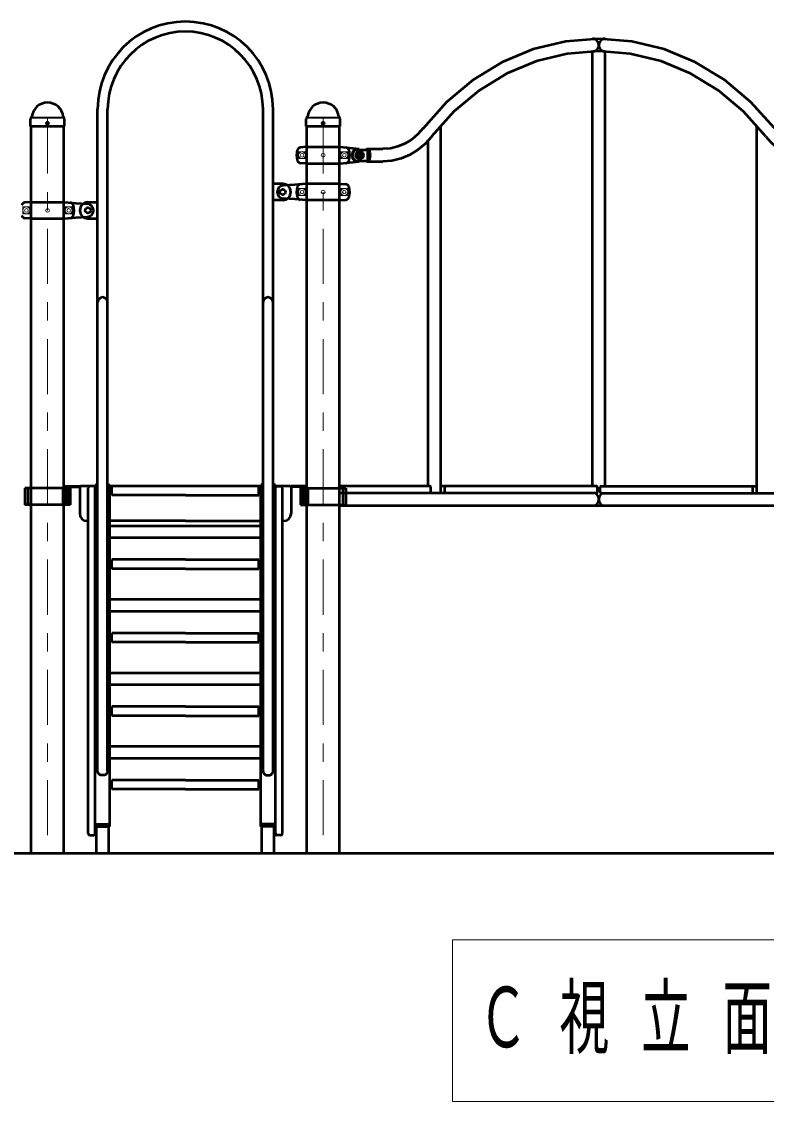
# Model space of a CAD drawing. Units: millimetres on the paper, scale 1:50. Extents: x -385 to 0, y -594 to 267.
# Drawn here: x -309.3 to -268.7, y -150.7 to -91.9 of the extents above; entities that cross this region are included whole.
import ezdxf

# ---------------------------------------------------------------- set-up
doc = ezdxf.new("R2010")
doc.units = ezdxf.units.MM
doc.linetypes.add('USER1', pattern=[4.5, 2.5, -2])
doc.linetypes.add('USER2', pattern=[6, 3, -1, 1, -1])
doc.layers.add('LY_1', color=140, linetype='Continuous', lineweight=50)
doc.styles.add('ＭＳ ゴシック', font='')
doc.styles.get('ＭＳ ゴシック').set_extended_font_data('MS Gothic')

msp = doc.modelspace()

# ---------------------------------------------------------------- linework, layer by layer
at = {"layer": 'LY_1'}
for p, q in [((-278.185, -117.175), (-278.185, -93.52)), ((-277.505, -117.175), (-277.505, -93.52)), ((-305.117, -107.175), (-305.117, -96.675)), ((-304.573, -107.175), (-304.573, -96.674)), ((-296.117, -107.175), (-296.117, -96.674)), ((-295.573, -107.175), (-295.573, -96.675)), ((-308.774, -97.584), (-308.765, -97.188)), ((-308.741, -97.13), (-308.719, -97.108)), ((-306.948, -97.13), (-306.97, -97.108)), ((-306.916, -97.584), (-306.924, -97.188)), ((-293.774, -97.584), (-293.765, -97.188)), ((-293.741, -97.13), (-293.719, -97.108)), ((-291.948, -97.13), (-291.97, -97.108)), ((-291.916, -97.584), (-291.924, -97.188)), ((-308.764, -97.594), (-308.774, -97.584)), ((-308.764, -97.594), (-306.925, -97.594)), ((-308.736, -137.175), (-308.736, -97.594)), ((-306.954, -137.175), (-306.954, -97.594)), ((-306.916, -97.584), (-306.925, -97.594)), ((-293.764, -97.594), (-293.774, -97.584)), ((-293.764, -97.594), (-291.925, -97.594)), ((-293.736, -137.175), (-293.736, -97.594)), ((-291.954, -137.175), (-291.954, -97.594)), ((-291.916, -97.584), (-291.925, -97.594)), ((-286.449, -117.555), (-286.449, -97.56)), ((-269.24, -117.555), (-269.24, -97.56)), ((-287.129, -117.175), (-287.129, -98.381)), ((-293.765, -98.725), (-294.08, -98.752)), ((-293.765, -98.725), (-291.924, -98.725)), ((-291.924, -98.725), (-290.878, -98.826)), ((-291.016, -98.875), (-290.415, -98.875)), ((-290.942, -99.128), (-290.862, -99.082)), ((-290.942, -99.128), (-290.942, -99.221)), ((-290.942, -99.221), (-290.862, -99.267)), ((-290.862, -99.082), (-290.782, -99.128)), ((-290.862, -99.267), (-290.782, -99.221)), ((-290.782, -99.128), (-290.782, -99.221)), ((-290.43, -98.835), (-289.602, -98.835)), ((-290.415, -99.475), (-290.415, -98.875)), ((-293.765, -99.625), (-294.08, -99.597)), ((-293.765, -99.625), (-291.924, -99.625)), ((-291.925, -99.625), (-290.878, -99.523)), ((-291.016, -99.475), (-290.415, -99.475)), ((-290.43, -99.515), (-289.602, -99.515)), ((-295.045, -100.735), (-295.573, -100.735)), ((-294.395, -100.78), (-295.025, -100.826)), ((-293.765, -100.725), (-294.395, -100.78)), ((-291.925, -100.725), (-293.765, -100.725)), ((-291.925, -100.725), (-291.609, -100.752)), ((-295.045, -101.615), (-295.573, -101.615)), ((-294.395, -101.569), (-295.025, -101.523)), ((-293.765, -101.625), (-294.395, -101.569)), ((-291.925, -101.625), (-293.765, -101.625)), ((-291.925, -101.625), (-291.609, -101.597)), ((-308.765, -101.725), (-309.08, -101.752)), ((-308.765, -101.725), (-306.924, -101.725)), ((-306.925, -101.725), (-306.295, -101.78)), ((-306.295, -101.78), (-305.664, -101.826)), ((-305.645, -101.735), (-305.117, -101.735)), ((-308.765, -102.625), (-309.08, -102.597)), ((-308.765, -102.625), (-306.924, -102.625)), ((-306.925, -102.625), (-306.295, -102.569)), ((-306.295, -102.569), (-305.664, -102.523)), ((-305.645, -102.615), (-305.116, -102.615)), ((-305.117, -132.694), (-305.117, -107.175)), ((-304.573, -132.694), (-304.573, -107.175)), ((-296.117, -132.694), (-296.117, -107.175)), ((-295.573, -132.694), (-295.573, -107.175)), ((-309.081, -117.295), (-309.081, -118.195)), ((-306.608, -117.295), (-309.081, -117.295)), ((-308.915, -117.295), (-308.915, -118.195)), ((-307.01, -117.295), (-307.01, -118.195)), ((-306.954, -117.175), (-306.095, -117.175)), ((-306.954, -117.221), (-306.095, -117.221)), ((-306.823, -117.295), (-306.823, -118.195)), ((-306.764, -117.295), (-306.764, -118.195)), ((-306.608, -117.295), (-306.608, -118.195)), ((-306.095, -117.235), (-306.095, -118.675)), ((-305.245, -117.175), (-306.035, -117.175)), ((-305.625, -136.075), (-305.625, -117.275)), ((-305.245, -117.175), (-305.525, -117.175)), ((-305.245, -117.111), (-305.117, -117.111)), ((-305.245, -136.075), (-305.245, -117.111)), ((-304.573, -117.111), (-304.445, -117.111)), ((-304.445, -135.695), (-304.445, -117.111)), ((-296.245, -117.175), (-304.445, -117.175)), ((-304.345, -117.675), (-304.345, -117.175)), ((-296.345, -117.675), (-296.345, -117.175)), ((-296.117, -117.111), (-296.245, -117.111)), ((-296.245, -135.695), (-296.245, -117.111)), ((-295.445, -117.111), (-295.573, -117.111)), ((-295.445, -136.075), (-295.445, -117.111)), ((-295.445, -117.175), (-295.165, -117.175)), ((-294.655, -117.175), (-295.445, -117.175)), ((-295.065, -136.075), (-295.065, -117.275)), ((-293.736, -117.175), (-294.595, -117.175)), ((-293.736, -117.221), (-294.595, -117.221)), ((-294.595, -117.235), (-294.595, -118.675)), ((-294.081, -117.295), (-294.081, -118.195)), ((-294.081, -117.295), (-291.608, -117.295)), ((-293.925, -117.295), (-293.925, -118.195)), ((-293.866, -117.295), (-293.866, -118.195)), ((-293.679, -117.295), (-293.679, -118.195)), ((-287.048, -117.175), (-291.954, -117.175)), ((-291.775, -117.295), (-291.775, -118.195)), ((-291.608, -117.295), (-291.608, -118.195)), ((-286.988, -117.555), (-286.988, -117.235)), ((-277.97, -117.175), (-286.449, -117.175)), ((-286.225, -117.555), (-286.225, -117.235)), ((-277.91, -117.495), (-277.91, -117.235)), ((-277.779, -117.495), (-277.779, -117.235)), ((-277.719, -117.175), (-269.24, -117.175)), ((-269.464, -117.555), (-269.464, -117.235)), ((-300.345, -117.675), (-304.345, -117.675)), ((-300.345, -117.675), (-296.345, -117.675)), ((-277.97, -117.555), (-291.954, -117.555)), ((-277.719, -117.555), (-263.736, -117.555)), ((-306.608, -118.195), (-309.081, -118.195)), ((-294.081, -118.195), (-291.608, -118.195)), ((-291.954, -118.235), (-263.736, -118.235)), ((-305.625, -119.075), (-305.695, -119.075)), ((-300.345, -119.075), (-304.445, -119.075)), ((-300.345, -119.075), (-296.245, -119.075)), ((-295.065, -119.075), (-294.995, -119.075)), ((-304.445, -119.335), (-296.245, -119.335)), ((-304.445, -119.973), (-296.245, -119.973)), ((-300.345, -121.175), (-304.345, -121.175)), ((-304.345, -121.675), (-304.345, -121.175)), ((-300.345, -121.175), (-296.345, -121.175)), ((-296.345, -121.675), (-296.345, -121.175)), ((-300.345, -121.675), (-304.345, -121.675)), ((-300.345, -121.675), (-296.345, -121.675)), ((-304.445, -123.335), (-296.245, -123.335)), ((-304.445, -123.973), (-296.245, -123.973)), ((-300.345, -125.175), (-304.345, -125.175)), ((-304.345, -125.675), (-304.345, -125.175)), ((-300.345, -125.675), (-304.345, -125.675)), ((-300.345, -125.175), (-296.345, -125.175)), ((-300.345, -125.675), (-296.345, -125.675)), ((-296.345, -125.675), (-296.345, -125.175)), ((-304.445, -127.335), (-296.245, -127.335)), ((-304.445, -127.973), (-296.245, -127.973)), ((-300.345, -129.175), (-304.345, -129.175)), ((-304.345, -129.675), (-304.345, -129.175)), ((-300.345, -129.175), (-296.345, -129.175)), ((-296.345, -129.675), (-296.345, -129.175)), ((-300.345, -129.675), (-304.345, -129.675)), ((-300.345, -129.675), (-296.345, -129.675)), ((-304.445, -131.335), (-296.245, -131.335)), ((-304.445, -131.973), (-296.245, -131.973)), ((-300.345, -133.175), (-304.345, -133.175)), ((-304.345, -133.675), (-304.345, -133.175)), ((-300.345, -133.175), (-296.345, -133.175)), ((-296.345, -133.675), (-296.345, -133.175)), ((-300.345, -133.675), (-304.345, -133.675)), ((-300.345, -133.675), (-296.345, -133.675)), ((-305.245, -135.575), (-304.445, -135.575)), ((-305.245, -135.695), (-304.445, -135.695)), ((-305.185, -137.175), (-305.185, -135.695)), ((-304.505, -137.175), (-304.505, -135.695)), ((-295.445, -135.575), (-296.245, -135.575)), ((-295.445, -135.695), (-296.245, -135.695)), ((-296.185, -137.175), (-296.185, -135.695)), ((-295.505, -137.175), (-295.505, -135.695)), ((-305.525, -136.175), (-305.345, -136.175)), ((-295.165, -136.175), (-295.345, -136.175))]:
    msp.add_line(p, q, dxfattribs=at)
at = {"layer": 'LY_1', "color": 7, "lineweight": 13}
for p, q in [((-308.738, -97.164), (-306.951, -97.164)), ((-308.702, -97.094), (-306.99, -97.094)), ((-293.738, -97.164), (-291.951, -97.164)), ((-293.702, -97.094), (-291.99, -97.094)), ((-293.81, -98.99), (-294.179, -98.99)), ((-294.179, -99.359), (-294.179, -98.99)), ((-291.879, -98.99), (-291.51, -98.99)), ((-291.51, -99.359), (-291.51, -98.99)), ((-293.81, -99.359), (-294.179, -99.359)), ((-291.879, -99.359), (-291.51, -99.359)), ((-294.179, -101.359), (-294.179, -100.99)), ((-293.81, -100.99), (-294.179, -100.99)), ((-291.879, -100.99), (-291.51, -100.99)), ((-291.51, -101.359), (-291.51, -100.99)), ((-293.81, -101.359), (-294.179, -101.359)), ((-291.879, -101.359), (-291.51, -101.359)), ((-309.179, -102.359), (-309.179, -101.99)), ((-308.81, -101.99), (-309.179, -101.99)), ((-306.879, -101.99), (-306.51, -101.99)), ((-306.51, -102.359), (-306.51, -101.99)), ((-308.81, -102.359), (-309.179, -102.359)), ((-306.879, -102.359), (-306.51, -102.359)), ((-285.805, -141.856), (-285.805, -150.656)), ((-229.005, -141.856), (-285.805, -141.856)), ((-285.805, -150.656), (-229.005, -150.656))]:
    msp.add_line(p, q, dxfattribs=at)
at = {"layer": 'LY_1', "color": 7, "linetype": 'USER2', "lineweight": 13}
for p, q in [((-307.845, -97.175), (-307.845, -137.175)), ((-292.845, -97.175), (-292.845, -137.175))]:
    msp.add_line(p, q, dxfattribs=at)
at = {"layer": 'LY_1', "color": 7, "linetype": 'USER1', "lineweight": 13}
for p, q in [((-293.745, -98.745), (-293.745, -99.605)), ((-291.945, -98.745), (-291.945, -99.605))]:
    msp.add_line(p, q, dxfattribs=at)
at = {"layer": 'LY_1', "color": 7}
msp.add_line((-176.394, -137.175), (-315.958, -137.175), dxfattribs=at)
at = {"layer": 'LY_1'}
for points in [[(-268.293, -97.707), (-269.569, -96.282), (-271.013, -95.075), (-272.597, -94.109), (-274.287, -93.405), (-276.05, -92.978), (-277.849, -92.835), (-279.648, -92.979), (-281.41, -93.408), (-283.1, -94.113), (-284.683, -95.08), (-286.127, -96.288), (-287.402, -97.714)], [(-268.752, -98.153), (-269.967, -96.796), (-271.342, -95.647), (-272.849, -94.728), (-274.458, -94.058), (-276.136, -93.651), (-277.848, -93.515), (-279.561, -93.652), (-281.238, -94.06), (-282.847, -94.732), (-284.354, -95.652), (-285.728, -96.802), (-286.942, -98.159)], [(-287.397, -97.707), (-287.691, -98.037), (-288.024, -98.316), (-288.39, -98.539), (-288.78, -98.702), (-289.187, -98.801), (-289.602, -98.835)], [(-286.937, -98.152), (-287.292, -98.55), (-287.695, -98.888), (-288.137, -99.158), (-288.608, -99.355), (-289.1, -99.474), (-289.602, -99.515)], [(-268.752, -98.152), (-268.498, -98.449), (-268.217, -98.714), (-267.913, -98.945), (-267.589, -99.139), (-267.249, -99.294), (-266.896, -99.409), (-266.534, -99.483), (-266.168, -99.514), (-266.127, -99.514), (-266.087, -99.515)], [(-291.016, -98.875), (-291.051, -98.877), (-291.086, -98.885), (-291.119, -98.897), (-291.151, -98.915), (-291.18, -98.937), (-291.206, -98.962), (-291.229, -98.992), (-291.249, -99.025), (-291.264, -99.06), (-291.276, -99.097), (-291.282, -99.135), (-291.285, -99.175), (-291.282, -99.214), (-291.276, -99.252), (-291.264, -99.289), (-291.249, -99.325), (-291.229, -99.357), (-291.206, -99.387), (-291.18, -99.413), (-291.151, -99.434), (-291.119, -99.452), (-291.086, -99.464), (-291.051, -99.472), (-291.016, -99.475)], [(-290.988, -98.875), (-291.023, -98.877), (-291.057, -98.885), (-291.09, -98.897), (-291.122, -98.915), (-291.151, -98.937), (-291.177, -98.962), (-291.201, -98.992), (-291.22, -99.025), (-291.236, -99.06), (-291.247, -99.097), (-291.254, -99.135), (-291.256, -99.175), (-291.254, -99.214), (-291.247, -99.252), (-291.236, -99.289), (-291.22, -99.325), (-291.201, -99.357), (-291.177, -99.387), (-291.151, -99.413), (-291.122, -99.434), (-291.09, -99.452), (-291.057, -99.464), (-291.023, -99.472), (-290.988, -99.475)], [(-290.501, -99.475), (-290.482, -99.493), (-290.463, -99.506), (-290.442, -99.513), (-290.422, -99.514), (-290.402, -99.509), (-290.382, -99.497), (-290.363, -99.48), (-290.345, -99.457), (-290.329, -99.429), (-290.314, -99.396), (-290.302, -99.359), (-290.292, -99.319), (-290.285, -99.276), (-290.28, -99.232), (-290.278, -99.186), (-290.278, -99.14), (-290.282, -99.095), (-290.288, -99.051), (-290.297, -99.01), (-290.308, -98.971), (-290.321, -98.936), (-290.336, -98.906), (-290.353, -98.88), (-290.372, -98.86), (-290.391, -98.845), (-290.412, -98.837), (-290.432, -98.835), (-290.453, -98.838), (-290.473, -98.848), (-290.492, -98.864), (-290.497, -98.869), (-290.501, -98.875)], [(-304.573, -132.694), (-304.575, -132.723), (-304.582, -132.751), (-304.593, -132.778), (-304.609, -132.804), (-304.629, -132.828), (-304.652, -132.849), (-304.679, -132.868), (-304.709, -132.884), (-304.74, -132.897), (-304.774, -132.906), (-304.809, -132.912), (-304.845, -132.913), (-304.88, -132.912), (-304.915, -132.906), (-304.949, -132.897), (-304.981, -132.884), (-305.01, -132.868), (-305.037, -132.849), (-305.06, -132.828), (-305.08, -132.804), (-305.096, -132.778), (-305.107, -132.751), (-305.114, -132.723), (-305.117, -132.694)], [(-296.117, -132.694), (-296.114, -132.723), (-296.107, -132.751), (-296.096, -132.778), (-296.08, -132.804), (-296.06, -132.828), (-296.037, -132.849), (-296.01, -132.868), (-295.981, -132.884), (-295.949, -132.897), (-295.915, -132.906), (-295.88, -132.912), (-295.845, -132.913), (-295.809, -132.912), (-295.774, -132.906), (-295.74, -132.897), (-295.709, -132.884), (-295.679, -132.868), (-295.652, -132.849), (-295.629, -132.828), (-295.609, -132.804), (-295.593, -132.778), (-295.582, -132.751), (-295.575, -132.723), (-295.573, -132.694)]]:
    msp.add_lwpolyline(points, dxfattribs=at)
for centre, radius in [((-307.845, -97.434), 0.06), ((-292.845, -97.434), 0.06), ((-290.862, -99.175), 0.21), ((-295.045, -101.175), 0.15), ((-305.645, -102.175), 0.15)]:
    msp.add_circle(centre, radius, dxfattribs=at)
at = {"layer": 'LY_1', "color": 7, "lineweight": 13}
for centre, radius in [((-293.995, -99.175), 0.185), ((-293.995, -99.175), 0.1), ((-292.845, -99.175), 0.1), ((-291.695, -99.175), 0.185), ((-291.695, -99.175), 0.1), ((-290.862, -99.175), 0.11), ((-293.995, -101.175), 0.185), ((-291.695, -101.175), 0.185), ((-293.995, -101.175), 0.1), ((-292.845, -101.175), 0.1), ((-291.695, -101.175), 0.1), ((-308.995, -102.175), 0.185), ((-308.995, -102.175), 0.1), ((-307.845, -102.175), 0.1), ((-306.695, -102.175), 0.185), ((-306.695, -102.175), 0.1)]:
    msp.add_circle(centre, radius, dxfattribs=at)
at = {"layer": 'LY_1', "color": 7, "linetype": 'USER1', "lineweight": 13}
for radius in [0.15, 0.125]:
    msp.add_circle((-290.862, -99.175), radius, dxfattribs=at)
at = {"layer": 'LY_1'}
for centre, radius, start, end in [((-300.345, -96.675), 4.772, 0, 180), ((-300.345, -96.675), 4.228, 0, 180), ((-278.184, -93.18), 0.34, 271.75349, 91.77526), ((-277.505, -93.18), 0.34, 88.22485, 268.24651), ((-307.845, -97.175), 0.864, 90, 173.3676), ((-307.845, -97.175), 0.864, 6.6324, 90), ((-292.845, -97.175), 0.864, 90, 173.3676), ((-292.845, -97.175), 0.864, 6.6324, 90), ((-308.681, -97.189), 0.084, 135, 178.99605), ((-308.758, -97.068), 0.056, 315, 353.3676), ((-306.931, -97.068), 0.056, 186.6324, 225), ((-307.008, -97.189), 0.084, 1.00395, 45), ((-293.681, -97.189), 0.084, 135, 178.99605), ((-293.758, -97.068), 0.056, 315, 353.3676), ((-291.931, -97.068), 0.056, 186.6324, 225), ((-292.008, -97.189), 0.084, 1.00395, 45), ((-293.295, -99.175), 1, 163.80375, 196.19625), ((-294.063, -98.951), 0.2, 95, 163.80375), ((-291.626, -98.951), 0.2, 16.19625, 85), ((-292.395, -99.175), 1, 343.80375, 16.19625), ((-294.063, -99.398), 0.2, 196.19625, 265), ((-291.626, -99.398), 0.2, 275, 343.80375), ((-294.995, -101.175), 0.35, 95, 265), ((-295.045, -101.175), 0.44, 270, 90), ((-293.295, -101.175), 1, 163.80375, 196.19625), ((-294.063, -100.951), 0.2, 95, 163.80375), ((-291.626, -100.951), 0.2, 16.19625, 85), ((-292.395, -101.175), 1, 343.80375, 16.19625), ((-294.063, -101.398), 0.2, 196.19625, 265), ((-291.626, -101.398), 0.2, 275, 343.80375), ((-309.063, -101.951), 0.2, 95, 163.80375), ((-306.626, -101.951), 0.2, 16.19625, 85), ((-307.395, -102.175), 1, 343.80375, 16.19625), ((-305.645, -102.175), 0.44, 90, 270), ((-305.694, -102.175), 0.35, 275, 85), ((-309.063, -102.398), 0.2, 196.19625, 265), ((-306.626, -102.398), 0.2, 275, 343.80375), ((-304.845, -107.175), 0.272, 0, 180), ((-295.845, -107.175), 0.272, 0, 180), ((-306.035, -117.235), 0.06, 90, 180), ((-305.525, -117.275), 0.1, 90, 180), ((-305.345, -117.275), 0.1, 0, 90), ((-295.345, -117.275), 0.1, 90, 180), ((-295.165, -117.275), 0.1, 0, 90), ((-294.655, -117.235), 0.06, 0, 90), ((-287.048, -117.235), 0.06, 0, 90), ((-286.165, -117.235), 0.06, 90, 180), ((-277.97, -117.235), 0.06, 0, 90), ((-277.97, -117.495), 0.06, 270, 0), ((-277.719, -117.235), 0.06, 90, 180), ((-277.719, -117.495), 0.06, 180, 270), ((-269.524, -117.235), 0.06, 0, 90), ((-278.185, -117.895), 0.34, 270, 90), ((-277.505, -117.895), 0.34, 90, 270), ((-305.695, -118.675), 0.4, 180, 270), ((-294.995, -118.675), 0.4, 270, 0), ((-305.525, -136.075), 0.1, 180, 270), ((-305.345, -136.075), 0.1, 270, 0), ((-295.345, -136.075), 0.1, 180, 270), ((-295.165, -136.075), 0.1, 270, 0)]:
    msp.add_arc(centre, radius, start, end, dxfattribs=at)
at = {"layer": 'LY_1', "color": 7, "lineweight": 13}
for centre, start, end in [((-296.37, -99.175), 355.87048, 4.12952), ((-289.319, -99.175), 175.87048, 184.12952), ((-296.37, -101.175), 355.87048, 4.12952), ((-289.319, -101.175), 175.87048, 184.12952), ((-311.37, -102.175), 355.87048, 4.12952), ((-304.319, -102.175), 175.87048, 184.12952)]:
    msp.add_arc(centre, 2.567, start, end, dxfattribs=at)
at = {"layer": 'LY_1', "color": 7, "linetype": 'USER1', "lineweight": 13}
for centre, start, end in [((-291.925, -98.745), 88.01112, 180), ((-291.925, -99.605), 180, 270)]:
    msp.add_arc(centre, 0.02, start, end, dxfattribs=at)

# ---------------------------------------------------------------- texts
at = {"layer": 'LY_1', "color": 7, "insert": (-284.405, -146.256), "char_height": 3.299, "attachment_point": 4, "style": 'ＭＳ ゴシック'}
msp.add_mtext('\\T1.64;\\W0.6;Ｃ視立面図\u3000Ｓ＝１／５０', dxfattribs=at)

doc.saveas('drawing.dxf')
